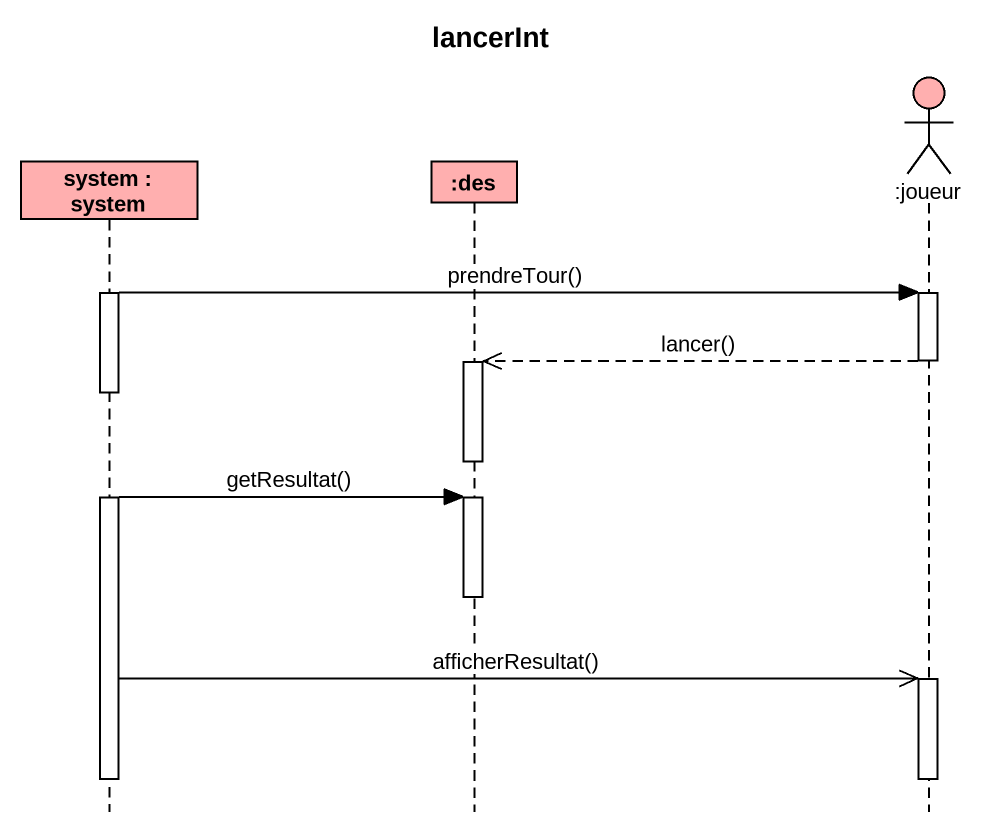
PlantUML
@startuml
title lancerInt
hide footbox
participant "system : system" as system #FFAFAF
participant ":des" as des #FFAFAF
actor ":joueur" as joueur #FFAFAF

activate system
system -> joueur : prendreTour()
activate joueur
joueur -->> des : lancer()
deactivate joueur
activate des
deactivate des
system -> des : getResultat()
activate des
deactivate des
system ->> joueur : afficherResultat()
activate joueur
deactivate system
deactivate joueur
@enduml
